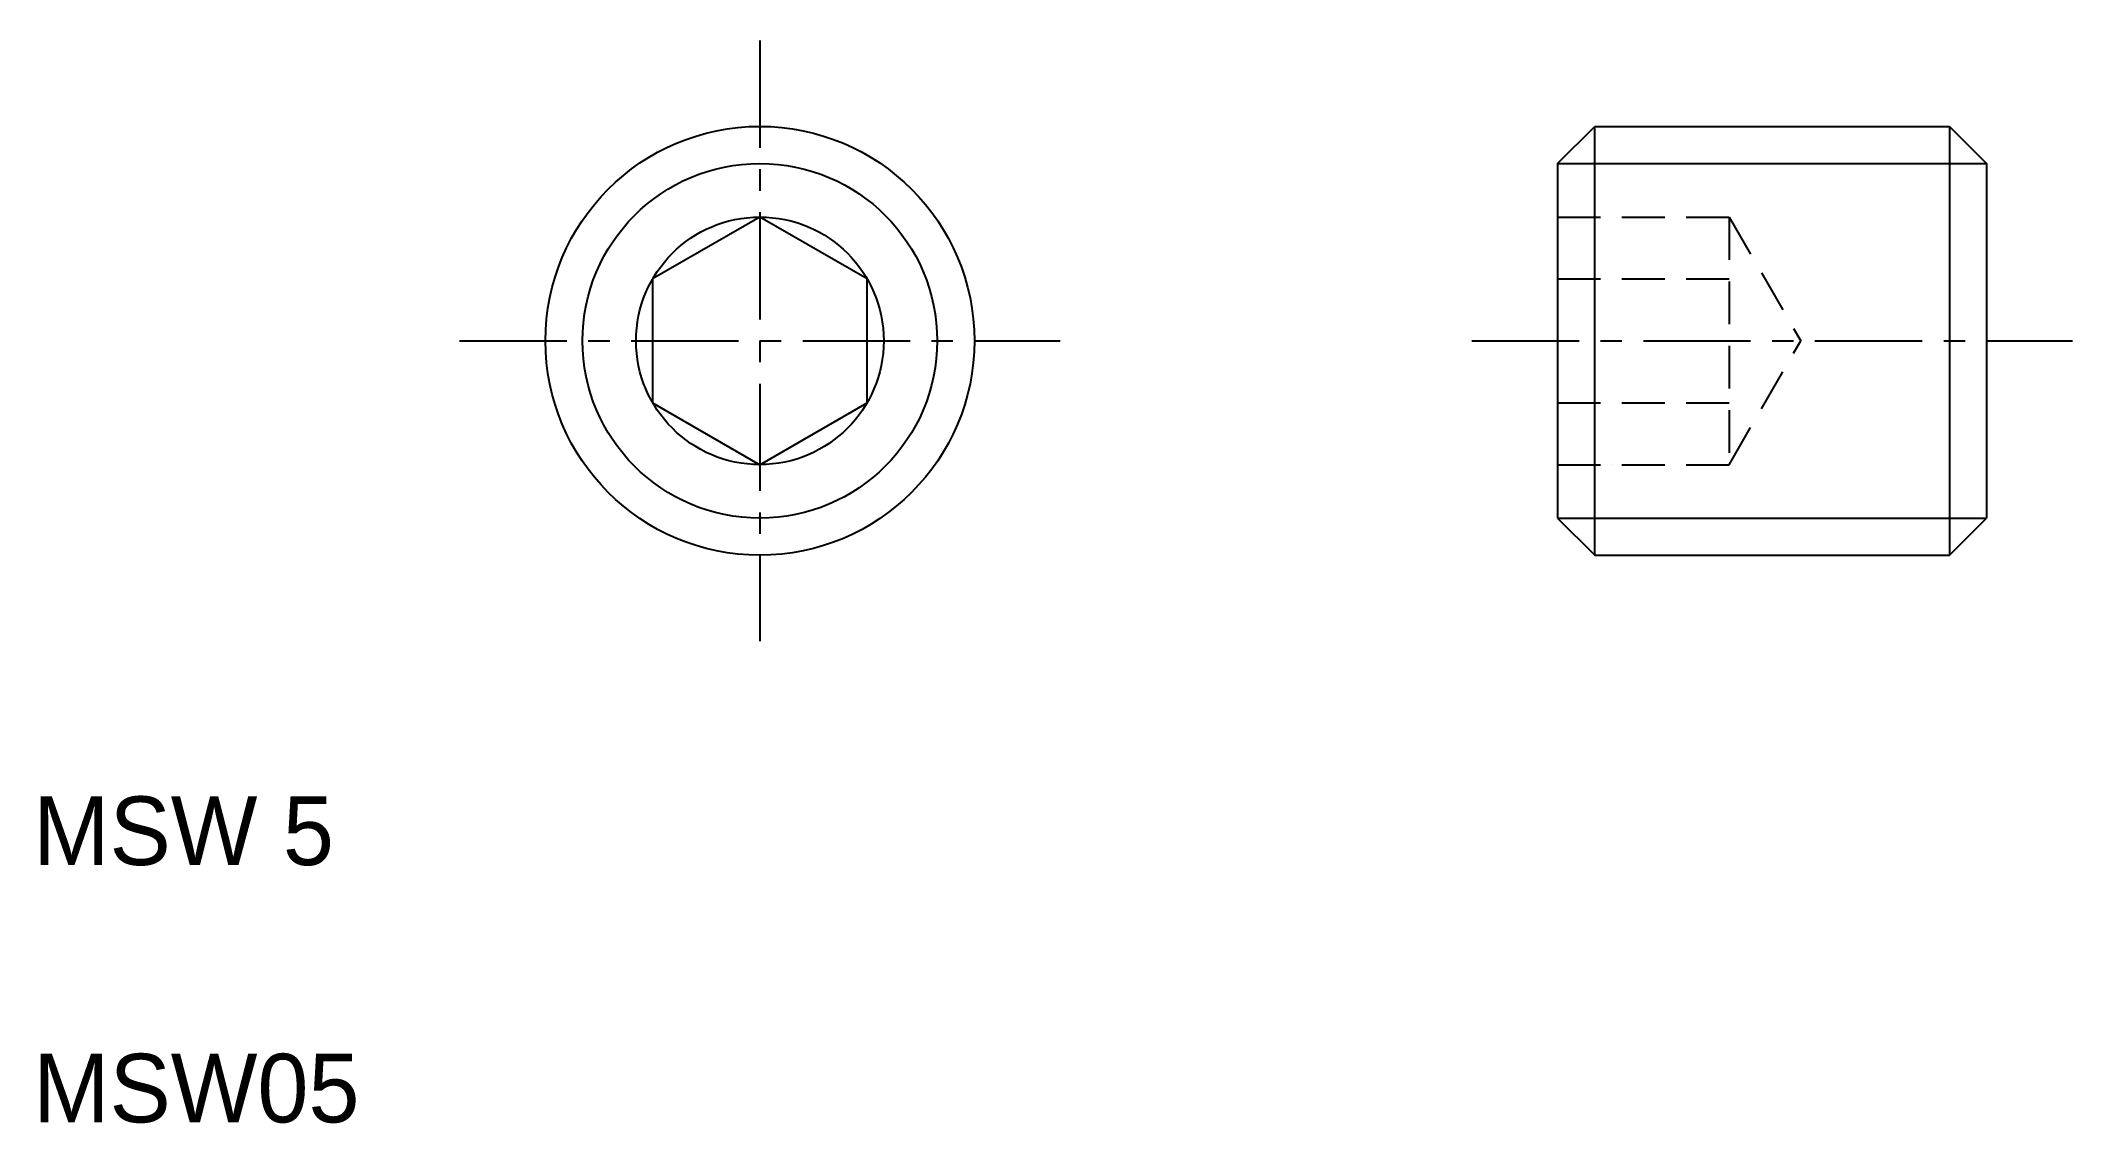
# Model space of a CAD drawing. Extents: x 2.1 to 25.8, y 2 to 14.6.
import ezdxf

# ---------------------------------------------------------------- set-up
doc = ezdxf.new("R2010")
doc.units = 0
doc.linetypes.add('CENTER', pattern=[2, 1.25, -0.25, 0.25, -0.25])
doc.linetypes.add('DASHED', pattern=[0.75, 0.5, -0.25])
doc.layers.get('0').update_dxf_attribs({"linetype": 'CONTINUOUS'})
doc.layers.add('CENTER', color=1, linetype='CENTER')

msp = doc.modelspace()

# ---------------------------------------------------------------- linework, layer by layer
at = {"color": 7, "linetype": 'CONTINUOUS'}
for p, q in [((19.769, 13.179), (20.202, 13.612)), ((20.202, 8.612), (20.202, 13.612)), ((20.202, 13.612), (24.336, 13.612)), ((24.336, 13.612), (24.336, 8.612)), ((24.336, 13.612), (24.769, 13.179)), ((19.769, 13.179), (19.769, 9.045)), ((24.769, 13.179), (24.769, 9.045)), ((10.471, 12.555), (9.221, 11.833)), ((11.721, 11.833), (10.471, 12.555)), ((9.221, 11.833), (9.221, 10.39)), ((11.721, 10.39), (11.721, 11.833)), ((9.221, 10.39), (10.471, 9.668)), ((10.471, 9.668), (11.721, 10.39)), ((19.769, 9.045), (20.202, 8.612)), ((24.336, 8.612), (24.769, 9.045)), ((20.202, 8.612), (24.336, 8.612))]:
    msp.add_line(p, q, dxfattribs=at)
at = {"color": 3, "linetype": 'CONTINUOUS'}
for p, q in [((19.769, 13.179), (24.769, 13.179)), ((19.769, 9.045), (24.769, 9.045))]:
    msp.add_line(p, q, dxfattribs=at)
at = {"color": 3, "linetype": 'DASHED'}
for p, q in [((19.769, 12.555), (21.769, 12.555)), ((21.769, 12.555), (22.602, 11.112)), ((21.769, 12.555), (21.769, 9.668)), ((19.769, 11.833), (21.769, 11.833)), ((21.769, 9.668), (22.602, 11.112)), ((19.769, 10.39), (21.769, 10.39)), ((19.769, 9.668), (21.769, 9.668)), ((20.394, 9.668), (20.394, 9.668)), ((21.019, 9.668), (21.019, 9.668))]:
    msp.add_line(p, q, dxfattribs=at)
at = {"color": 7, "linetype": 'CONTINUOUS'}
for radius in [2.5, 1.443]:
    msp.add_circle((10.471, 11.112), radius, dxfattribs=at)
at = {"color": 3, "linetype": 'CONTINUOUS'}
msp.add_circle((10.471, 11.112), 2.067, dxfattribs=at)
at = {"layer": 'CENTER', "color": 1, "linetype": 'CENTER'}
for p, q in [((10.471, 14.612), (10.471, 7.612)), ((6.971, 11.112), (13.971, 11.112)), ((18.769, 11.112), (25.769, 11.112))]:
    msp.add_line(p, q, dxfattribs=at)

# ---------------------------------------------------------------- texts
at = {"color": 7, "linetype": 'CONTINUOUS'}
for s, p in [('MSW 5', (2, 5)), ('MSW05', (2, 2))]:
    msp.add_text(s, height=0.8, dxfattribs=at).set_placement(p)

doc.saveas('drawing.dxf')
